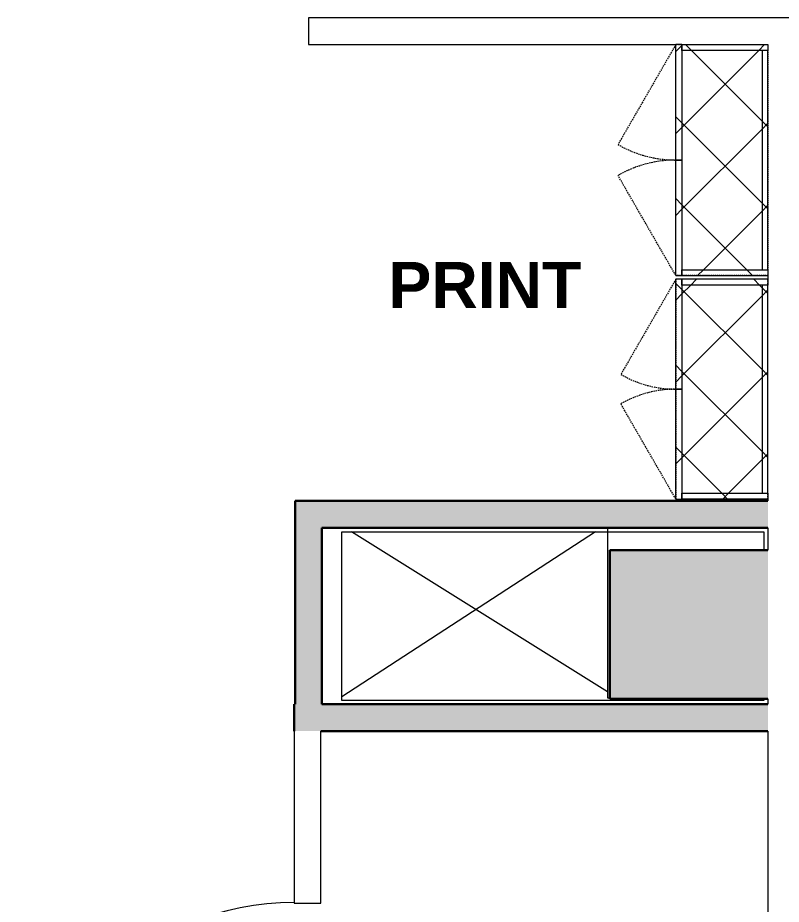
# Model space of a CAD drawing. Header units: inches. Extents: x 920 to 2661, y -647 to 1865.
# Drawn here: x 2282.7 to 2382.3, y 736 to 851.6 of the extents above; entities that cross this region are included whole.
import ezdxf

# ---------------------------------------------------------------- set-up
doc = ezdxf.new("R2010")
doc.units = ezdxf.units.IN
doc.header["$MEASUREMENT"] = 0
for name, pattern in [('Dash', [0.25, 0.125, -0.125]), ('Hidden', [0.28125, 0.1875, -0.09375]), ('IMPORT-Double Dash 3_8_', [1, 0.375, -0.125, 0.125, -0.125, 0.125, -0.125])]:
    doc.linetypes.add(name, pattern=pattern)
for name, color, linetype, lineweight in [('A-AREA-IDEN', 2, 'Continuous', 9), ('A-DOOR', 31, 'Continuous', 18), ('A-WALL', 113, 'Continuous', 13), ('A-WALL-PATT', 111, 'Continuous', 18), ('basebuilding_dwg', 8, 'Continuous', 9), ('I-WALL', 2, 'Continuous', 18), ('Q-CASE', 31, 'Continuous', 9), ('Q-CASE-HDLN', 31, 'Dash', 9)]:
    doc.layers.add(name, color=color, linetype=linetype, lineweight=lineweight)
doc.styles.add('Swis721 Lt BT_B', font='', dxfattribs={"height": 6})
doc.styles.get('Swis721 Lt BT_B').set_extended_font_data('Swis721 Lt BT', bold=True)
pattern_1 = [(135, (850.326, -1860.852), (-5.341485, -5.341485), []), (225, (850.326, -1860.852), (5.341485, -5.341485), [])]
pattern_2 = [(315, (-786.586, 1860.852), (5.341485, 5.341485), []), (45, (-786.586, 1860.852), (-5.341485, 5.341485), [])]

# ---------------------------------------------------------------- blocks, each defined once
blk = doc.blocks.new('CW Cupbd Ohead - 36_ H - 58_ AFF - 12_ D-5068221-FIRST FLOOR CONSTRUCTION')
at = {"layer": 'Q-CASE'}
h = blk.add_hatch(dxfattribs=at)
h.set_pattern_fill('FP_14', color=256, style=0, pattern_type=2)
h.set_pattern_definition(pattern_1)
h.paths.add_polyline_path([(3, -2.36), (2.25, -2.36), (2.25, -13.57), (3, -13.57), (3, -3.11)], flags=0)
h = blk.add_hatch(dxfattribs=at)
h.set_pattern_fill('FP_14', color=256, style=0, pattern_type=2)
h.set_pattern_definition(pattern_1)
h.paths.add_polyline_path([(31.6, -2.36), (3, -2.36), (3, -3.11), (31.6, -3.11), (31.6, -2.93)], flags=0)
h = blk.add_hatch(dxfattribs=at)
h.set_pattern_fill('FP_14', color=256, style=0, pattern_type=2)
h.set_pattern_definition(pattern_1)
h.paths.add_polyline_path([(31.6, -13.57), (31.6, -3.11), (3, -3.11), (3, -13.57), (22.39, -13.57)], flags=0)
h = blk.add_hatch(dxfattribs=at)
h.set_pattern_fill('FP_14', color=256, style=0, pattern_type=2)
h.set_pattern_definition(pattern_1)
h.paths.add_polyline_path([(32.35, -2.36), (31.6, -2.36), (31.6, -13.57), (32.35, -13.57), (32.35, -2.93)], flags=0)
h = blk.add_hatch(dxfattribs=at)
h.set_pattern_fill('FP_14', color=256, style=0, pattern_type=2)
h.set_pattern_definition(pattern_1)
h.paths.add_polyline_path([(17.3, -13.57), (2.25, -13.57), (2.25, -14.36), (17.3, -14.36)], flags=0)
h = blk.add_hatch(dxfattribs=at)
h.set_pattern_fill('FP_14', color=256, style=0, pattern_type=2)
h.set_pattern_definition(pattern_1)
h.paths.add_polyline_path([(32.35, -13.57), (17.3, -13.57), (17.3, -14.36), (32.35, -14.36)], flags=0)
for p, q in [((2.25, -2.36), (3, -2.36)), ((2.25, -13.57), (2.25, -2.36)), ((3, -2.36), (3, -13.57)), ((31.6, -2.36), (3, -2.36)), ((3, -3.11), (31.6, -3.11)), ((31.6, -2.36), (32.35, -2.36)), ((31.6, -13.57), (31.6, -2.36)), ((32.35, -13.57), (32.35, -2.36)), ((2.25, -13.57), (17.3, -13.57)), ((2.25, -13.57), (2.25, -14.36)), ((3, -13.57), (2.25, -13.57)), ((17.3, -14.36), (17.3, -13.57)), ((17.3, -13.57), (32.35, -13.57)), ((17.3, -13.57), (17.3, -14.36)), ((32.35, -13.57), (31.6, -13.57)), ((32.35, -14.36), (32.35, -13.57)), ((17.3, -14.36), (2.25, -14.36)), ((32.35, -14.36), (17.3, -14.36))]:
    blk.add_line(p, q, dxfattribs=at)
at = {"layer": 'Q-CASE', "linetype": 'Hidden'}
for p, q in [((2.25, -14.36), (15.28, -21.89)), ((32.35, -14.36), (19.31, -21.89))]:
    blk.add_line(p, q, dxfattribs=at)
for centre, start, end in [((2.25, -14.36), 330, 0.5), ((32.35, -14.36), 179.5, 210)]:
    blk.add_arc(centre, 15.05, start, end, dxfattribs=at)
at = {"layer": 'Q-CASE-HDLN'}
for p, q in [((2.25, -14.36), (2.25, -2.36)), ((2.25, -2.36), (32.35, -2.36)), ((32.35, -2.36), (32.35, -14.36)), ((32.35, -14.36), (2.25, -14.36))]:
    blk.add_line(p, q, dxfattribs=at)
blk = doc.blocks.new('CW Cupbd Ohead - 36_ H - 58_ AFF - 12_ D-5090158-FIRST FLOOR CONSTRUCTION')
at = {"layer": 'Q-CASE'}
h = blk.add_hatch(dxfattribs=at)
h.set_pattern_fill('FP_15', color=256, style=0, pattern_type=2)
h.set_pattern_definition(pattern_2)
h.paths.add_polyline_path([(2.25, 14.36), (2.25, 13.57), (16.57, 13.57), (16.57, 14.36), (3, 14.36)], flags=0)
h = blk.add_hatch(dxfattribs=at)
h.set_pattern_fill('FP_15', color=256, style=0, pattern_type=2)
h.set_pattern_definition(pattern_2)
h.paths.add_polyline_path([(16.57, 13.57), (30.89, 13.57), (30.89, 14.36), (16.57, 14.36)], flags=0)
h = blk.add_hatch(dxfattribs=at)
h.set_pattern_fill('FP_15', color=256, style=0, pattern_type=2)
h.set_pattern_definition(pattern_2)
h.paths.add_polyline_path([(2.25, 2.36), (3, 2.36), (3, 13.57), (2.25, 13.57), (2.25, 2.93)], flags=0)
h = blk.add_hatch(dxfattribs=at)
h.set_pattern_fill('FP_15', color=256, style=0, pattern_type=2)
h.set_pattern_definition(pattern_2)
h.paths.add_polyline_path([(3, 13.57), (3, 3.11), (30.14, 3.11), (30.14, 13.57), (16.57, 13.57)], flags=0)
h = blk.add_hatch(dxfattribs=at)
h.set_pattern_fill('FP_15', color=256, style=0, pattern_type=2)
h.set_pattern_definition(pattern_2)
h.paths.add_polyline_path([(30.14, 13.57), (30.14, 2.36), (30.89, 2.36), (30.89, 13.57)], flags=0)
h = blk.add_hatch(dxfattribs=at)
h.set_pattern_fill('FP_15', color=256, style=0, pattern_type=2)
h.set_pattern_definition(pattern_2)
h.paths.add_polyline_path([(3, 3.11), (3, 2.36), (30.14, 2.36), (30.14, 3.11)], flags=0)
at = {"layer": 'Q-CASE', "linetype": 'Hidden'}
for p, q in [((2.25, 14.36), (14.65, 21.52)), ((30.89, 14.36), (18.49, 21.52))]:
    blk.add_line(p, q, dxfattribs=at)
at = {"layer": 'Q-CASE'}
for p, q in [((2.25, 14.36), (16.57, 14.36)), ((2.25, 14.36), (2.25, 13.57)), ((16.57, 13.57), (16.57, 14.36)), ((16.57, 14.36), (30.89, 14.36)), ((16.57, 14.36), (16.57, 13.57)), ((30.89, 13.57), (30.89, 14.36)), ((16.57, 13.57), (2.25, 13.57)), ((2.25, 13.57), (3, 13.57)), ((2.25, 2.36), (2.25, 13.57)), ((3, 13.57), (3, 2.36)), ((30.89, 13.57), (16.57, 13.57)), ((30.14, 13.57), (30.89, 13.57)), ((30.14, 2.36), (30.14, 13.57)), ((30.89, 2.36), (30.89, 13.57)), ((3, 2.36), (2.25, 2.36)), ((30.14, 3.11), (3, 3.11)), ((3, 2.36), (30.14, 2.36)), ((30.89, 2.36), (30.14, 2.36))]:
    blk.add_line(p, q, dxfattribs=at)
at = {"layer": 'Q-CASE', "linetype": 'Hidden'}
for centre, start, end in [((2.25, 14.36), 359.5, 30), ((30.89, 14.36), 150, 180.5)]:
    blk.add_arc(centre, 14.32, start, end, dxfattribs=at)
at = {"layer": 'Q-CASE-HDLN'}
for p, q in [((30.89, 14.36), (2.25, 14.36)), ((2.25, 14.36), (2.25, 2.36)), ((30.89, 2.36), (30.89, 14.36)), ((2.25, 2.36), (30.89, 2.36))]:
    blk.add_line(p, q, dxfattribs=at)
blk = doc.blocks.new('Single-Flush - 36_ x 84_-V11-FIRST FLOOR CONSTRUCTION')
at = {"layer": 'A-DOOR', "lineweight": 30}
for p, q in [((16.25, -1.75), (16.25, -37.77)), ((18, -1.75), (16.25, -1.75)), ((18, -1.75), (18, -37.77)), ((18, -37.77), (16.25, -37.77))]:
    blk.add_line(p, q, dxfattribs=at)
at = {"layer": 'A-DOOR', "lineweight": 9}
blk.add_arc((18, -1.75), 36.07, 180, 267.2188, dxfattribs=at)
blk = doc.blocks.new('basebuilding_dwg-4266169-FIRST FLOOR CONSTRUCTION')
at = {"lineweight": 9}
for p, q in [((1836.03, 784.58), (1802.96, 763.04)), ((1837.61, 763.72), (1804.23, 784.58))]:
    blk.add_line(p, q, dxfattribs=at)
at = {"lineweight": 9, "flags": 128}
for points in [[(1837.61, 785.08), (1837.61, 762.9), (1837.89, 762.9)], [(1802.96, 784.58), (1857.96, 784.58), (1857.96, 782.17)], [(1857.96, 762.8), (1857.96, 762.58), (1802.96, 762.58), (1802.96, 784.58)]]:
    blk.add_lwpolyline(points, dxfattribs=at)

msp = doc.modelspace()

# ---------------------------------------------------------------- hatches: boundary and pattern name
at = {"layer": 'A-WALL'}
msp.add_hatch(color=250, dxfattribs=at).paths.add_polyline_path([(2379.95, 762.8), (2380.52, 762.8), (2380.52, 782.17), (2359.92, 782.17), (2359.92, 762.8)], flags=0)
at = {"layer": 'A-WALL-PATT', "lineweight": 9}
for points in [[(2379.95, 785.08), (2380.52, 785.08), (2380.52, 788.58), (2318.9, 788.58), (2318.9, 785.08), (2359.92, 785.08)], [(2322.27, 762.08), (2322.4, 762.08), (2322.4, 785.08), (2318.9, 785.08), (2318.9, 762.08)], [(2379.95, 758.58), (2380.52, 758.58), (2380.52, 762.08), (2318.77, 762.08), (2318.77, 758.58), (2359.92, 758.58)]]:
    msp.add_hatch(color=7, dxfattribs=at).paths.add_polyline_path(points, flags=0)

# ---------------------------------------------------------------- linework, layer by layer
at = {"layer": 'A-WALL', "color": 8, "lineweight": 30}
for p, q in [((2359.92, 782.17), (2359.92, 762.8)), ((2380.52, 782.17), (2359.92, 782.17)), ((2359.92, 762.8), (2380.52, 762.8))]:
    msp.add_line(p, q, dxfattribs=at)
at = {"layer": 'I-WALL'}
for p, q in [((2414.52, 851.58), (2320.65, 851.58)), ((2320.65, 851.58), (2320.65, 848.08)), ((2320.65, 848.08), (2368.52, 848.08)), ((2380.52, 817.98), (2380.52, 817.48)), ((2380.52, 788.83), (2380.52, 788.58)), ((2380.52, 785.08), (2380.52, 782.17)), ((2380.52, 762.8), (2380.52, 762.08)), ((2318.77, 758.58), (2318.77, 736.15)), ((2322.27, 736.15), (2322.27, 758.58)), ((2380.52, 758.58), (2380.52, 696.9)), ((2318.77, 736.15), (2322.27, 736.15))]:
    msp.add_line(p, q, dxfattribs=at)
at = {"layer": 'I-WALL', "color": 8, "lineweight": 30}
for p, q in [((2380.52, 788.58), (2318.9, 788.58)), ((2318.9, 788.58), (2318.9, 762.08)), ((2322.4, 785.08), (2380.52, 785.08)), ((2322.4, 762.08), (2322.4, 785.08)), ((2318.9, 762.08), (2318.77, 762.08)), ((2318.77, 762.08), (2318.77, 758.58)), ((2380.52, 762.08), (2322.4, 762.08)), ((2322.27, 758.58), (2380.52, 758.58))]:
    msp.add_line(p, q, dxfattribs=at)

# ---------------------------------------------------------------- block references
at = {"layer": 'A-DOOR', "rotation": 270}
msp.add_blockref('Single-Flush - 36_ x 84_-V11-FIRST FLOOR CONSTRUCTION', (2320.52, 718.15), dxfattribs=at)
at = {"layer": 'basebuilding_dwg', "color": 250, "linetype": 'IMPORT-Double Dash 3_8_', "lineweight": 18}
msp.add_blockref('basebuilding_dwg-4266169-FIRST FLOOR CONSTRUCTION', (522.03, 0), dxfattribs=at)
at = {"layer": 'Q-CASE'}
for name, p, rotation in [('CW Cupbd Ohead - 36_ H - 58_ AFF - 12_ D-5068221-FIRST FLOOR CONSTRUCTION', (2382.88, 850.33), 269.9999999999994), ('CW Cupbd Ohead - 36_ H - 58_ AFF - 12_ D-5090158-FIRST FLOOR CONSTRUCTION', (2382.88, 786.59), 90.00000000000067)]:
    msp.add_blockref(name, p, dxfattribs=dict(at, rotation=rotation))

# ---------------------------------------------------------------- texts
at = {"layer": 'A-AREA-IDEN', "insert": (2331.07, 819.74), "char_height": 6, "width": 29.088, "attachment_point": 1, "style": 'Swis721 Lt BT_B'}
msp.add_mtext('PRINT', dxfattribs=at)

doc.saveas('drawing.dxf')
